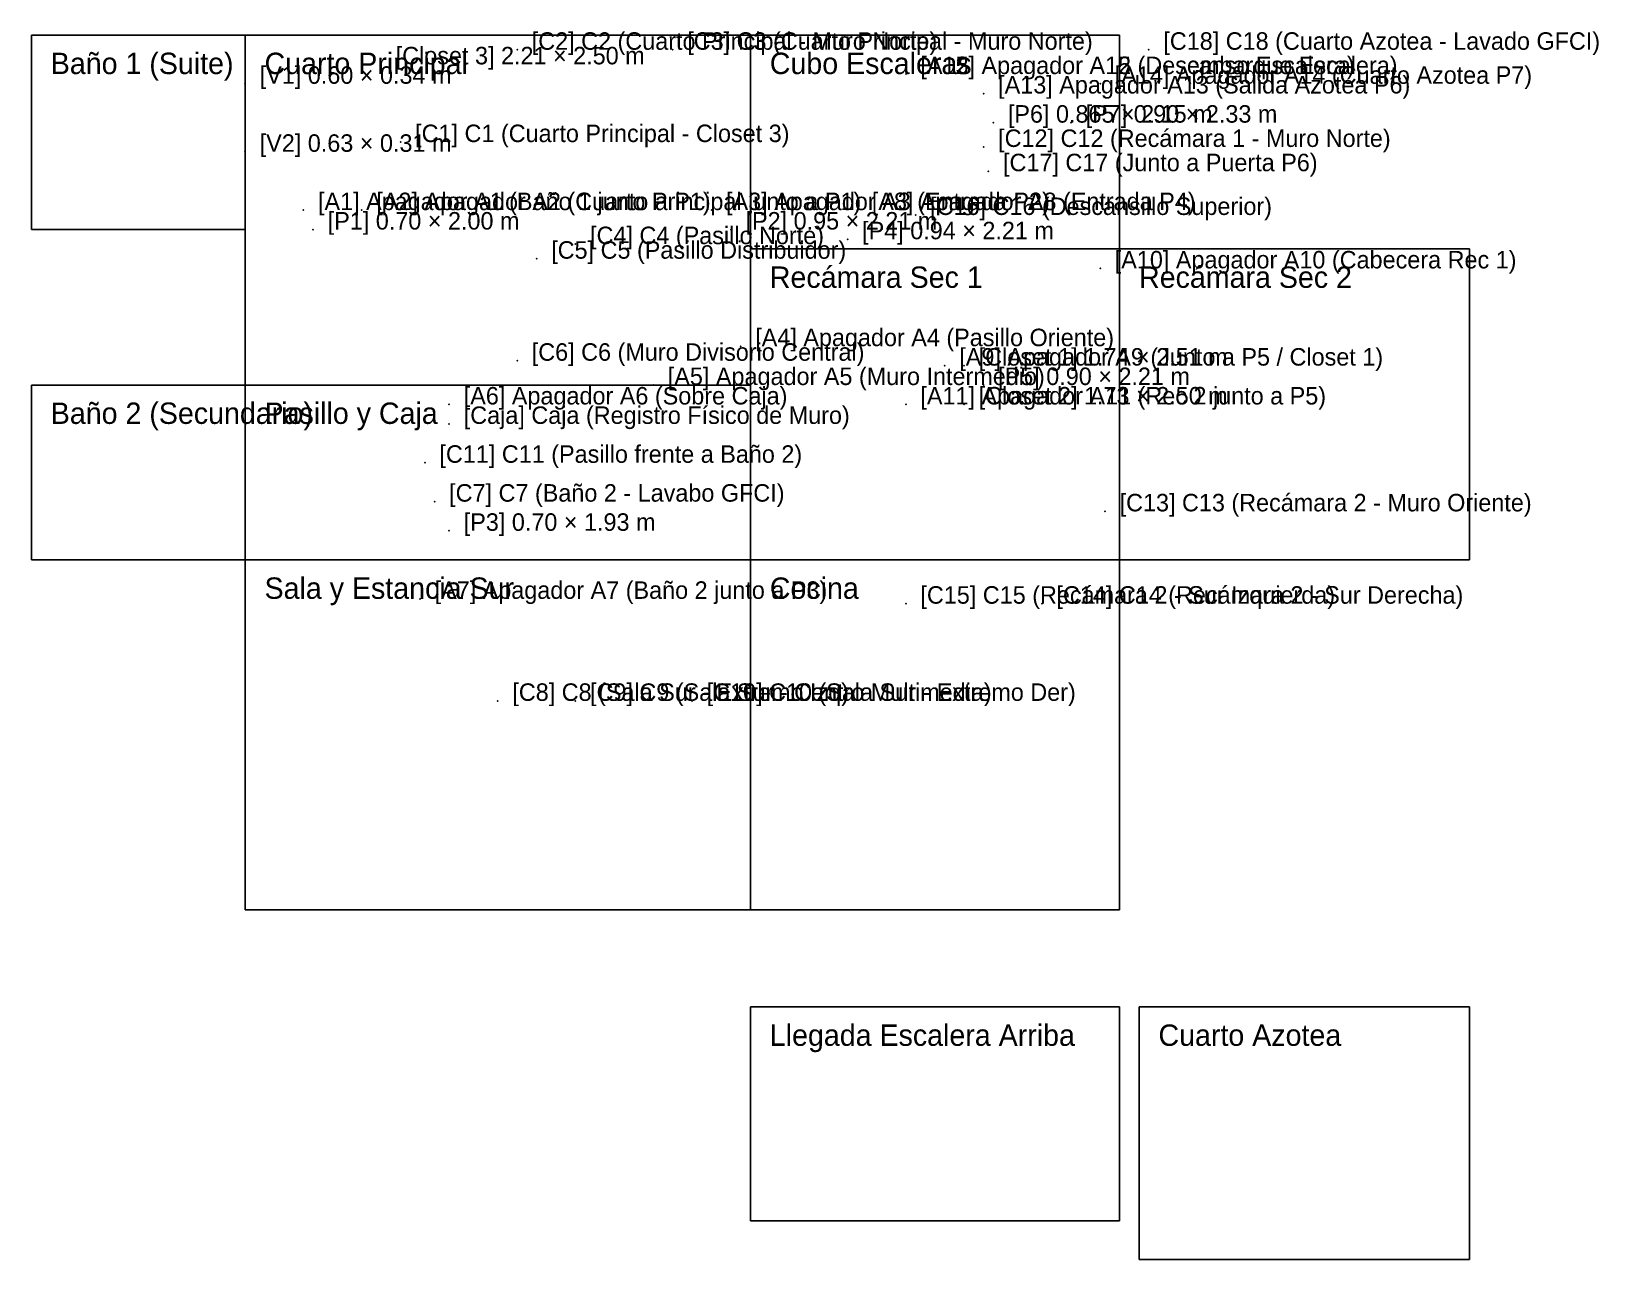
# Model space of a CAD drawing. Header units: metres. Extents: x -2.2 to 13.9, y -12.6 to 0.
import ezdxf

# ---------------------------------------------------------------- set-up
doc = ezdxf.new("R2010")
doc.units = ezdxf.units.M
for name, color, linetype in [('ARQUITECTURA_MUROS', 7, 'CONTINUOUS'), ('SURVEY_APAGADORES', 2, 'CONTINUOUS'), ('SURVEY_CLOSETS', 6, 'CONTINUOUS'), ('SURVEY_CONTACTOS', 4, 'CONTINUOUS'), ('SURVEY_PUERTAS', 5, 'CONTINUOUS'), ('SURVEY_VENTANAS', 3, 'CONTINUOUS')]:
    doc.layers.add(name, color=color, linetype=linetype)

msp = doc.modelspace()

# ---------------------------------------------------------------- linework, layer by layer
at = {"layer": 'ARQUITECTURA_MUROS'}
for p, q in [((-2.2, 0), (0, 0)), ((-2.2, -2), (-2.2, 0)), ((0, 0), (5.2, 0)), ((0, -3.6), (0, 0)), ((0, 0), (0, -2)), ((5.2, 0), (5.2, -3.6)), ((5.2, 0), (9, 0)), ((5.2, -2.2), (5.2, 0)), ((9, 0), (9, -2.2)), ((0, -2), (-2.2, -2)), ((9, -2.2), (5.2, -2.2)), ((5.2, -2.2), (9, -2.2)), ((5.2, -5.4), (5.2, -2.2)), ((9, -2.2), (9, -5.4)), ((9, -2.2), (12.6, -2.2)), ((9, -5.4), (9, -2.2)), ((12.6, -2.2), (12.6, -5.4)), ((-2.2, -3.6), (0, -3.6)), ((-2.2, -5.4), (-2.2, -3.6)), ((5.2, -3.6), (0, -3.6)), ((0, -3.6), (5.2, -3.6)), ((0, -5.4), (0, -3.6)), ((0, -3.6), (0, -5.4)), ((5.2, -3.6), (5.2, -5.4)), ((0, -5.4), (-2.2, -5.4)), ((5.2, -5.4), (0, -5.4)), ((0, -5.4), (5.2, -5.4)), ((0, -9), (0, -5.4)), ((5.2, -5.4), (5.2, -9)), ((5.2, -5.4), (9, -5.4)), ((5.2, -9), (5.2, -5.4)), ((9, -5.4), (5.2, -5.4)), ((9, -5.4), (9, -9)), ((12.6, -5.4), (9, -5.4)), ((5.2, -9), (0, -9)), ((9, -9), (5.2, -9)), ((5.2, -10), (9, -10)), ((5.2, -12.2), (5.2, -10)), ((9, -10), (9, -12.2)), ((9.2, -10), (12.6, -10)), ((9.2, -12.6), (9.2, -10)), ((12.6, -10), (12.6, -12.6)), ((9, -12.2), (5.2, -12.2)), ((12.6, -12.6), (9.2, -12.6))]:
    msp.add_line(p, q, dxfattribs=at)
msp.add_point((2.1, -4), dxfattribs=at)
at = {"layer": 'SURVEY_APAGADORES'}
for p in [(6.8, -0.4), (6.8, -0.4), (7.6, -0.6), (8.8, -0.5), (0.6, -1.8), (1.2, -1.8), (4.8, -1.8), (6.3, -1.8), (8.8, -2.4), (5.1, -3.2), (7.2, -3.4), (4.2, -3.6), (2.1, -3.8), (6.8, -3.8), (1.8, -5.8)]:
    msp.add_point(p, dxfattribs=at)
at = {"layer": 'SURVEY_CLOSETS'}
for p in [(1.4, -0.3), (7.4, -3.4), (7.4, -3.8)]:
    msp.add_point(p, dxfattribs=at)
at = {"layer": 'SURVEY_CONTACTOS'}
for p in [(2.8, -0.15), (4.4, -0.15), (9.3, -0.15), (1.6, -1.1), (7.6, -1.15), (7.65, -1.4), (6.9, -1.85), (3.4, -2.15), (3, -2.3), (2.8, -3.35), (1.85, -4.4), (1.95, -4.8), (8.85, -4.9), (6.8, -5.85), (8.2, -5.85), (2.6, -6.85), (3.4, -6.85), (4.6, -6.85)]:
    msp.add_point(p, dxfattribs=at)
at = {"layer": 'SURVEY_PUERTAS'}
for p in [(7.7, -0.9), (8.5, -0.9), (0.7, -2), (5, -2), (6.2, -2.1), (7.6, -3.6), (2.1, -5.1)]:
    msp.add_point(p, dxfattribs=at)
at = {"layer": 'SURVEY_VENTANAS'}
for p in [(0, -0.5), (0, -1.2)]:
    msp.add_point(p, dxfattribs=at)

# ---------------------------------------------------------------- texts
at = {"layer": 'ARQUITECTURA_MUROS'}
for s, height, p in [('Baño 1 (Suite)', 0.22, (-2, -0.4)), ('Cuarto Principal', 0.22, (0.2, -0.4)), ('Cubo Escaleras', 0.22, (5.4, -0.4)), ('Recámara Sec 1', 0.22, (5.4, -2.6)), ('Recámara Sec 2', 0.22, (9.2, -2.6)), ('Baño 2 (Secundario)', 0.22, (-2, -4)), ('Pasillo y Caja', 0.22, (0.2, -4)), ('[Caja] Caja (Registro Físico de Muro)', 0.18, (2.25, -4)), ('Sala y Estancia Sur', 0.22, (0.2, -5.8)), ('Cocina', 0.22, (5.4, -5.8)), ('Llegada Escalera Arriba', 0.22, (5.4, -10.4)), ('Cuarto Azotea', 0.22, (9.4, -10.4))]:
    msp.add_text(s, height=height, dxfattribs=at).set_placement(p)
at = {"layer": 'SURVEY_APAGADORES'}
for s, p in [('[A12] Apagador A12 (Desembarque Escalera)', (6.95, -0.4)), ('[A15] Apagador A15 (Descanso Escalera)', (6.95, -0.4)), ('[A14] Apagador A14 (Cuarto Azotea P7)', (8.95, -0.5)), ('[A13] Apagador A13 (Salida Azotea P6)', (7.75, -0.6)), ('[A1] Apagador A1 (Baño 1 junto a P1)', (0.75, -1.8)), ('[A2] Apagador A2 (Cuarto Principal junto a P1)', (1.35, -1.8)), ('[A3] Apagador A3 (Entrada P2)', (4.95, -1.8)), ('[A8] Apagador A8 (Entrada P4)', (6.45, -1.8)), ('[A10] Apagador A10 (Cabecera Rec 1)', (8.95, -2.4)), ('[A4] Apagador A4 (Pasillo Oriente)', (5.25, -3.2)), ('[A9] Apagador A9 (Junto a P5 / Closet 1)', (7.35, -3.4)), ('[A5] Apagador A5 (Muro Intermedio)', (4.35, -3.6)), ('[A6] Apagador A6 (Sobre Caja)', (2.25, -3.8)), ('[A11] Apagador A11 (Rec 2 junto a P5)', (6.95, -3.8)), ('[A7] Apagador A7 (Baño 2 junto a P3)', (1.95, -5.8))]:
    msp.add_text(s, height=0.18, dxfattribs=at).set_placement(p)
at = {"layer": 'SURVEY_CLOSETS'}
for s, p in [('[Closet 3] 2.21 × 2.50 m', (1.55, -0.3)), ('[Closet 1] 1.74 × 2.51 m', (7.55, -3.4)), ('[Closet 2] 1.73 × 2.50 m', (7.55, -3.8))]:
    msp.add_text(s, height=0.18, dxfattribs=at).set_placement(p)
at = {"layer": 'SURVEY_CONTACTOS'}
for s, p in [('[C2] C2 (Cuarto Principal - Muro Norte)', (2.95, -0.15)), ('[C3] C3 (Cuarto Principal - Muro Norte)', (4.55, -0.15)), ('[C18] C18 (Cuarto Azotea - Lavado GFCI)', (9.45, -0.15)), ('[C1] C1 (Cuarto Principal - Closet 3)', (1.75, -1.1)), ('[C12] C12 (Recámara 1 - Muro Norte)', (7.75, -1.15)), ('[C17] C17 (Junto a Puerta P6)', (7.8, -1.4)), ('[C16] C16 (Descansillo Superior)', (7.05, -1.85)), ('[C4] C4 (Pasillo Norte)', (3.55, -2.15)), ('[C5] C5 (Pasillo Distribuidor)', (3.15, -2.3)), ('[C6] C6 (Muro Divisorio Central)', (2.95, -3.35)), ('[C11] C11 (Pasillo frente a Baño 2)', (2, -4.4)), ('[C7] C7 (Baño 2 - Lavabo GFCI)', (2.1, -4.8)), ('[C13] C13 (Recámara 2 - Muro Oriente)', (9, -4.9)), ('[C15] C15 (Recámara 2 - Sur Izquierda)', (6.95, -5.85)), ('[C14] C14 (Recámara 2 - Sur Derecha)', (8.35, -5.85)), ('[C8] C8 (Sala Sur - Extremo Izq)', (2.75, -6.85)), ('[C9] C9 (Sala Sur - Centro Multimedia)', (3.55, -6.85)), ('[C10] C10 (Sala Sur - Extremo Der)', (4.75, -6.85))]:
    msp.add_text(s, height=0.18, dxfattribs=at).set_placement(p)
at = {"layer": 'SURVEY_PUERTAS'}
for s, p in [('[P6] 0.865 × 2.15 m', (7.85, -0.9)), ('[P7] 0.90 × 2.33 m', (8.65, -0.9)), ('[P1] 0.70 × 2.00 m', (0.85, -2)), ('[P2] 0.95 × 2.21 m', (5.15, -2)), ('[P4] 0.94 × 2.21 m', (6.35, -2.1)), ('[P5] 0.90 × 2.21 m', (7.75, -3.6)), ('[P3] 0.70 × 1.93 m', (2.25, -5.1))]:
    msp.add_text(s, height=0.18, dxfattribs=at).set_placement(p)
at = {"layer": 'SURVEY_VENTANAS'}
for s, p in [('[V1] 0.60 × 0.34 m', (0.15, -0.5)), ('[V2] 0.63 × 0.31 m', (0.15, -1.2))]:
    msp.add_text(s, height=0.18, dxfattribs=at).set_placement(p)

doc.saveas('drawing.dxf')
